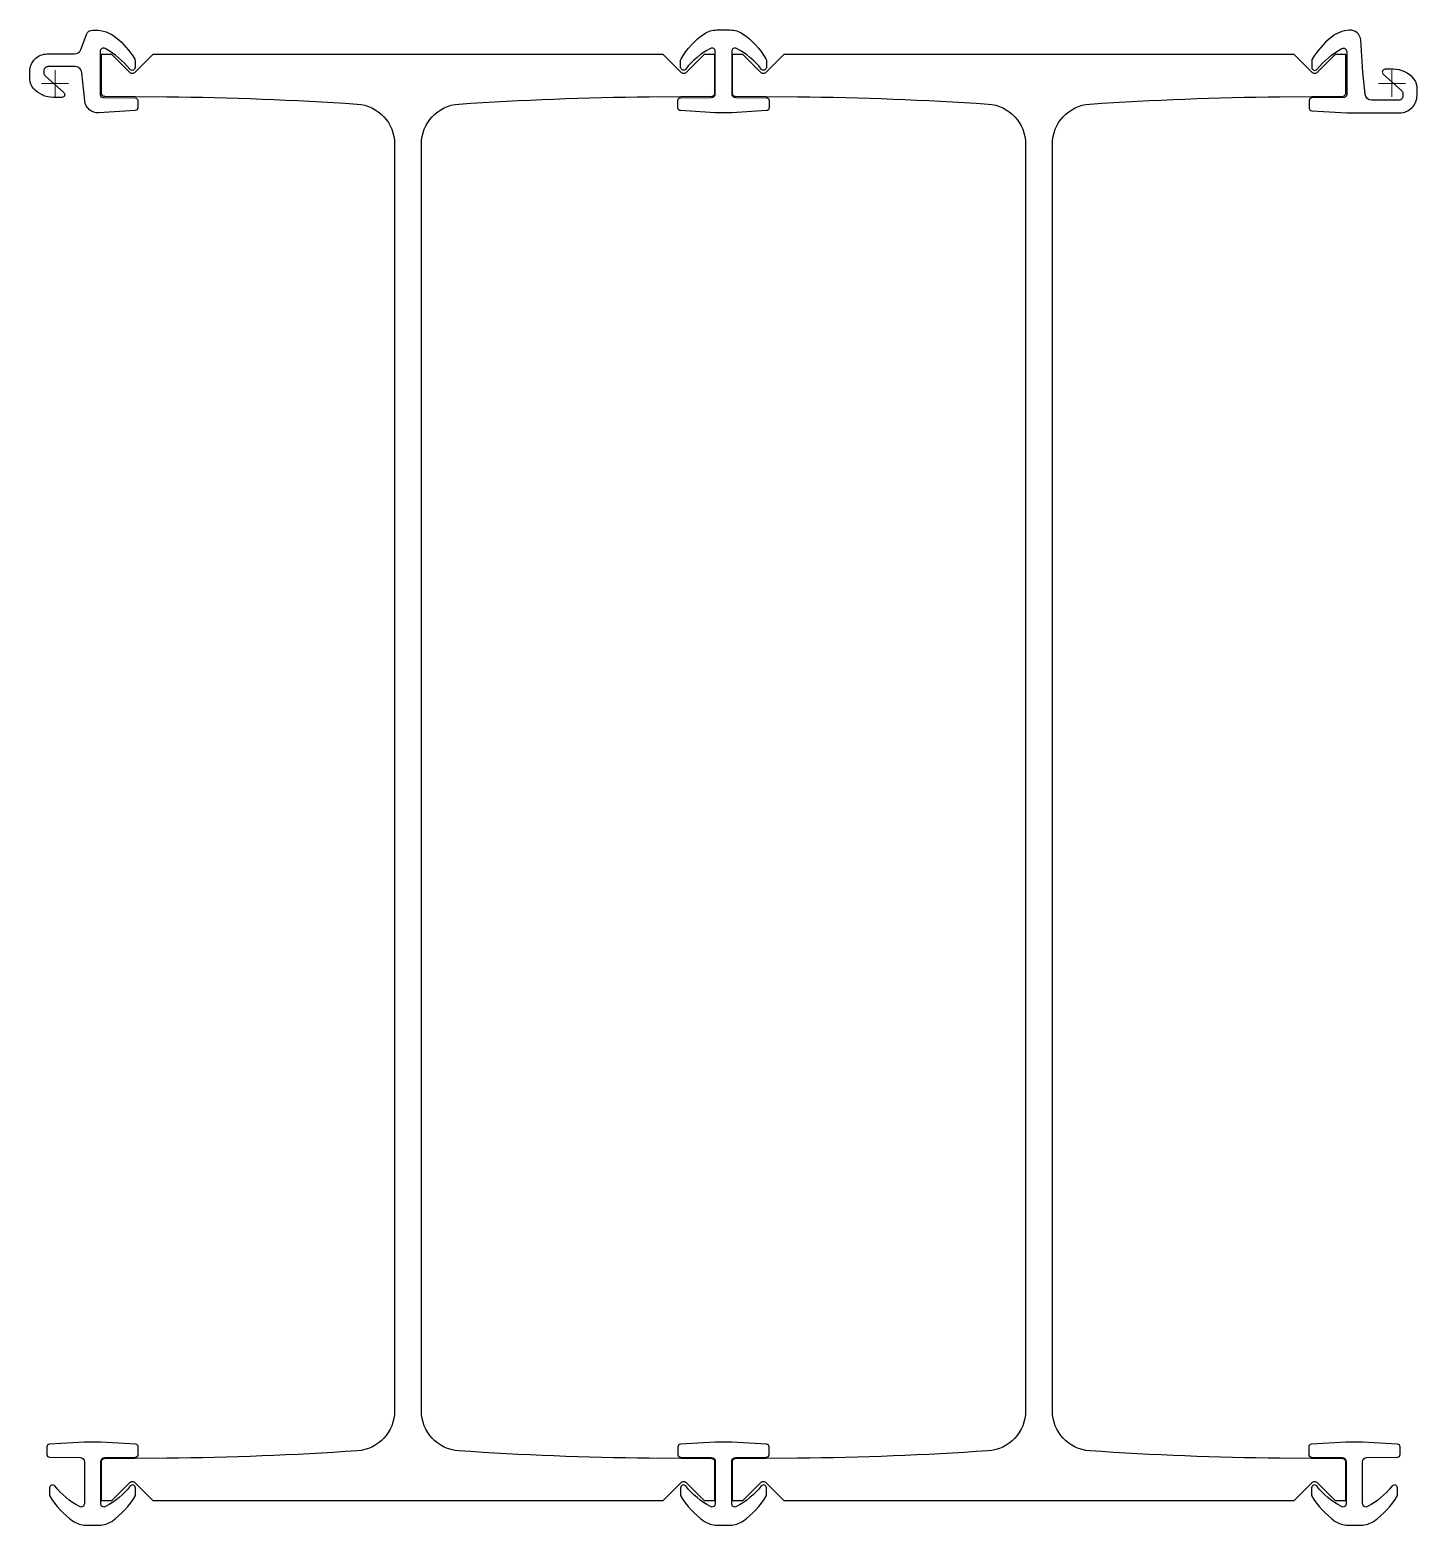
# Model space of a CAD drawing. Header units: millimetres. Extents: x -19 to 1017, y -1076 to 40.
import ezdxf

# ---------------------------------------------------------------- set-up
doc = ezdxf.new("R2010")
doc.units = ezdxf.units.MM
doc.layers.get('0').update_dxf_attribs({"lineweight": 25})
doc.layers.add('ref', color=252, linetype='Continuous', lineweight=5)

msp = doc.modelspace()

# ---------------------------------------------------------------- linework, layer by layer
at = {"elevation": 0}
for points in [[(20.1, 8, 0.385273), (15.1, 12.5), (-5.3, 12.5, 0.414214), (-8.3, 9.5), (-8.3, 7.9, 0.212557), (-7.3, 5.6), (6.5, -6.8, -0.687281), (5.1, -10.5), (-1.2, -10.5, -0.219232), (-16.3, -3.5, -0.17875), (-18.8, 3), (-18.8, 9, -0.414214), (-5.8, 22), (14.5, 22, 0.311359), (19.2, 25.2), (23.5, 36.6, -0.311359), (28.2, 39.8), (29.8, 39.8, -0.17076), (45.5, 34.3, -0.089428), (59.5, 18.2, -0.135195), (59.7, 17.2), (59.7, 11.8, -0.710366), (55.9, 10.5, 0.101503), (37.4, 26, 0.567914), (33.7, 23.8), (33.7, -8.5, 0.411079), (35.7, -10.5), (59.8, -10.8, -0.411079), (61.7, -12.8), (61.7, -18.3, -0.396562), (59.9, -20.3), (32.8, -22, -0.402787), (22.2, -13)], [(464.9, -18.3), (464.9, -12.7, -0.411533), (466.9, -10.7), (489.9, -10.5, 0.411198), (492.9, -7.5), (492.9, 23.9, 0.56798), (489.2, 26.1, 0.101014), (470.8, 10.7, -0.710336), (467, 12), (467, 17.4, -0.135197), (467.3, 18.4, -0.107707), (484.7, 37.1, -0.152295), (493.9, 39.9), (504.1, 39.9, -0.152295), (513.3, 37.1, -0.107707), (530.7, 18.4, -0.135197), (531, 17.4), (531, 12, -0.710994), (527.2, 10.7, 0.100981), (508.8, 26.1, 0.56829), (505.1, 23.9), (505.1, -7.5, 0.411198), (508.1, -10.5), (531.1, -10.7, -0.411533), (533.1, -12.7), (533.1, -18.3, -0.397192), (531.2, -20.3), (505.1, -21.9), (492.9, -21.9), (466.8, -20.3, -0.397192)], [(1016.7, -9), (1016.7, -3, 0.17875), (1014.3, 3.5, 0.219232), (999.2, 10.5), (992.9, 10.5, 0.687281), (991.5, 6.8), (1005.3, -5.6, -0.212557), (1006.2, -7.9), (1006.2, -9.5, -0.414214), (1003.2, -12.5), (982.9, -12.5, -0.385273), (977.9, -8), (976.2, 8.4), (974.7, 32.3, 0.41996), (966.1, 39.7, 0.149445), (952.5, 34.3, 0.089428), (938.5, 18.2, 0.135195), (938.2, 17.2), (938.2, 11.9, 0.710366), (942.1, 10.5, -0.101503), (960.6, 26, -0.567914), (964.2, 23.8), (964.2, -8.5, -0.411079), (962.3, -10.5), (938.2, -10.8, 0.411079), (936.2, -12.8), (936.2, -18.4, 0.396562), (938.1, -20.4), (964.2, -22), (1003.7, -22, 0.414214)], [(83.5, -1026.4), (36.5, -1026.9, 0.411288), (34.5, -1028.9), (34.5, -1057.9), (42.4, -1057.9), (55.6, -1044.7, -0.414214), (59.9, -1044.7), (73, -1057.9), (454, -1057.9), (467.1, -1044.7, -0.414214), (471.4, -1044.7), (484.5, -1057.9), (492.5, -1057.9), (492.5, -1028.9, 0.411288), (490.5, -1026.9), (443.5, -1026.4, -0.014216), (301.5, -1020.9, -0.394764), (273.5, -991), (273.5, -45.4, -0.394764), (301.5, -15.4, -0.014216), (443.5, -10), (490.5, -9.5, 0.411288), (492.5, -7.5), (492.5, 21.5), (484.5, 21.5), (471.4, 8.3, -0.414214), (467.1, 8.3), (454, 21.5), (73, 21.5), (59.9, 8.3, -0.414214), (55.6, 8.3), (42.4, 21.5), (34.5, 21.5), (34.5, -7.5, 0.492187), (37, -9.4, -0.010245), (37, -9.5), (83.5, -10, -0.014216), (225.5, -15.4, -0.394764), (253.5, -45.4), (253.5, -991, -0.394764), (225.5, -1020.9, -0.014216)], [(942.4, -1044.7), (955.5, -1057.9), (963.5, -1057.9), (963.5, -1028.9, 0.411288), (961.5, -1026.9), (914.5, -1026.4, -0.014216), (772.5, -1020.9, -0.394764), (744.5, -991), (744.5, -45.4, -0.394764), (772.5, -15.4, -0.014216), (914.5, -10), (961.5, -9.5, 0.411288), (963.5, -7.5), (963.5, 21.5), (955.5, 21.5), (942.4, 8.3, -0.414214), (938.1, 8.3), (925, 21.5), (544, 21.5), (530.9, 8.3, -0.414214), (526.6, 8.3), (513.4, 21.5), (505.5, 21.5), (505.5, -7.5, 0.411288), (507.5, -9.5), (554.5, -10, -0.014216), (696.5, -15.4, -0.394764), (724.5, -45.4), (724.5, -991, -0.394764), (696.5, -1020.9, -0.014216), (554.5, -1026.4), (507.5, -1026.9, 0.411288), (505.5, -1028.9), (505.5, -1057.9), (513.4, -1057.9), (526.6, -1044.7, -0.414214), (530.9, -1044.7), (544, -1057.9), (925, -1057.9), (938.1, -1044.7, -0.414214)], [(42.3, -1073.5, 0.110047), (60, -1054.3), (60, -1048.4, 0.710336), (56.2, -1047.1, -0.101014), (37.8, -1062.5, -0.56798), (34.1, -1060.3), (34.1, -1028.9, -0.411198), (37.1, -1025.9), (60.1, -1025.6, 0.411533), (62.1, -1023.6), (62.1, -1018, 0.397192), (60.2, -1016), (34.1, -1014.5), (21.9, -1014.5), (-4.2, -1016, 0.397192), (-6.1, -1018), (-6.1, -1023.6, 0.411533), (-4.1, -1025.6), (18.9, -1025.9, -0.411198), (21.9, -1028.9), (21.9, -1060.3, -0.56829), (18.2, -1062.5, -0.100981), (-0.2, -1047.1, 0.710994), (-4, -1048.4), (-4, -1054.3, 0.110047), (13.7, -1073.5, 0.152295), (22.9, -1076.3), (33.1, -1076.3, 0.152295)], [(531, -1054.3), (531, -1048.4, 0.710336), (527.2, -1047.1, -0.101014), (508.8, -1062.5, -0.56798), (505.1, -1060.3), (505.1, -1028.9, -0.411198), (508.1, -1025.9), (531.1, -1025.6, 0.411533), (533.1, -1023.6), (533.1, -1018, 0.397192), (531.2, -1016), (505.1, -1014.5), (492.9, -1014.5), (466.8, -1016, 0.397192), (464.9, -1018), (464.9, -1023.6, 0.411533), (466.9, -1025.6), (489.9, -1025.9, -0.411198), (492.9, -1028.9), (492.9, -1060.3, -0.56829), (489.2, -1062.5, -0.100981), (470.8, -1047.1, 0.710994), (467, -1048.4), (467, -1054.3, 0.110047), (484.7, -1073.5, 0.152295), (493.9, -1076.3), (504.1, -1076.3, 0.152295), (513.3, -1073.5, 0.110047)], [(964.9, -1076.3), (975.1, -1076.3, 0.152295), (984.3, -1073.5, 0.110047), (1002, -1054.3), (1002, -1048.4, 0.710336), (998.2, -1047.1, -0.101014), (979.8, -1062.5, -0.56798), (976.1, -1060.3), (976.1, -1028.9, -0.411198), (979.1, -1025.9), (1002.1, -1025.6, 0.411533), (1004.1, -1023.6), (1004.1, -1018, 0.397192), (1002.2, -1016), (976.1, -1014.5), (963.9, -1014.5), (937.8, -1016, 0.397192), (935.9, -1018), (935.9, -1023.6, 0.411533), (937.9, -1025.6), (960.9, -1025.9, -0.411198), (963.9, -1028.9), (963.9, -1060.3, -0.56829), (960.2, -1062.5, -0.100981), (941.8, -1047.1, 0.710994), (938, -1048.4), (938, -1054.3, 0.110047), (955.7, -1073.5, 0.152295)]]:
    msp.add_lwpolyline(points, format="xyb", close=True, dxfattribs=at)
at = {"layer": 'ref'}
for p, q in [((10, 0), (-10, 0)), ((0, -10), (0, 10)), ((988, 0), (1008, 0)), ((998, 10), (998, -10))]:
    msp.add_line(p, q, dxfattribs=at)

doc.saveas('drawing.dxf')
